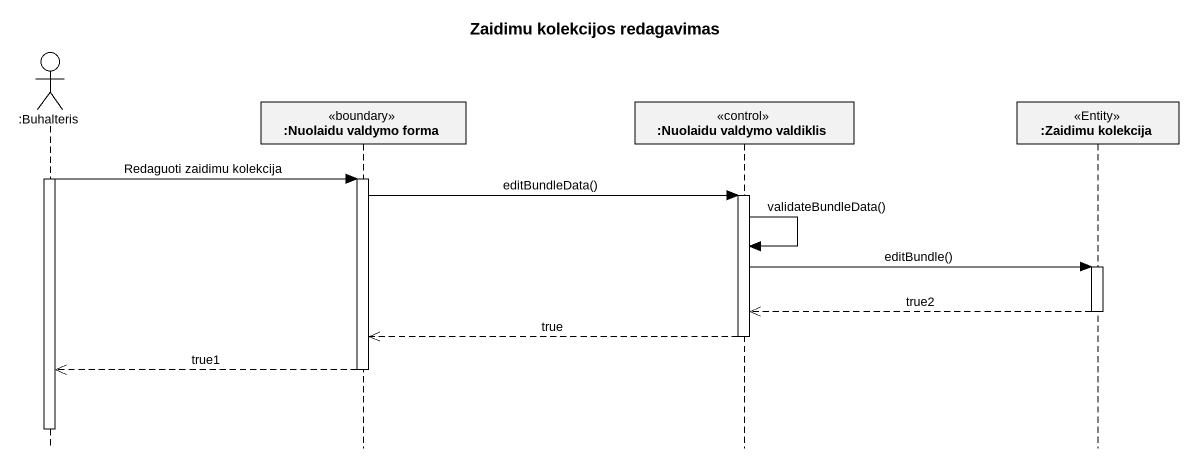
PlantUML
@startuml
title Zaidimu kolekcijos redagavimas
hide footbox
actor ":Buhalteris" as Buhalteris
participant ":Nuolaidu valdymo forma" as Nuolaidu_valdymo_forma <<boundary>>
participant ":Nuolaidu valdymo valdiklis" as Nuolaidu_valdymo_valdiklis <<control>>
participant ":Zaidimu kolekcija" as Zaidimu_kolekcija <<Entity>>

activate Buhalteris
Buhalteris -> Nuolaidu_valdymo_forma : Redaguoti zaidimu kolekcija
activate Nuolaidu_valdymo_forma
Nuolaidu_valdymo_forma -> Nuolaidu_valdymo_valdiklis : editBundleData()
activate Nuolaidu_valdymo_valdiklis
Nuolaidu_valdymo_valdiklis -> Nuolaidu_valdymo_valdiklis : validateBundleData()
Nuolaidu_valdymo_valdiklis -> Zaidimu_kolekcija : editBundle()
activate Zaidimu_kolekcija
Zaidimu_kolekcija -->> Nuolaidu_valdymo_valdiklis : true2
deactivate Zaidimu_kolekcija
Nuolaidu_valdymo_valdiklis -->> Nuolaidu_valdymo_forma : true
deactivate Nuolaidu_valdymo_valdiklis
Nuolaidu_valdymo_forma -->> Buhalteris : true1
deactivate Nuolaidu_valdymo_forma
deactivate Buhalteris
@enduml
